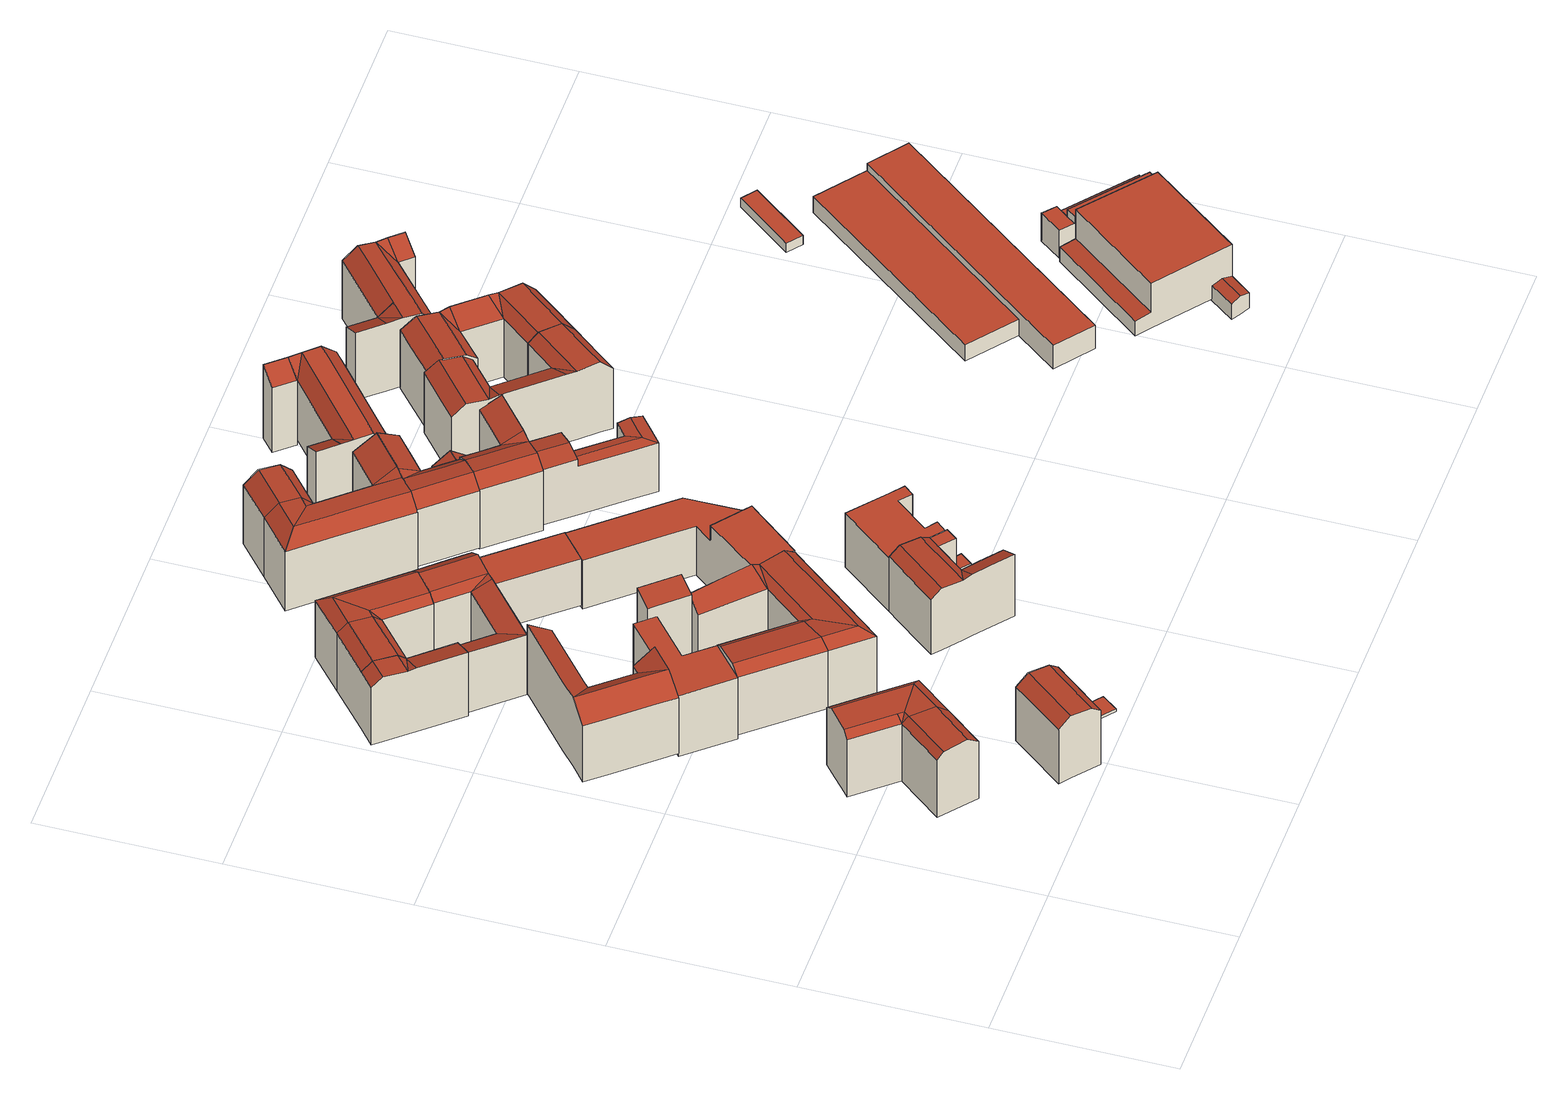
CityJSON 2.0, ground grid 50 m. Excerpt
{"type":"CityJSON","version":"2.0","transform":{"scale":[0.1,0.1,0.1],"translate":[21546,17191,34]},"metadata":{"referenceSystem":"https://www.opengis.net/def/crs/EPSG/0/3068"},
"CityObjects":{
"building1":{"type":"Building","attributes":{"description":"Wohnblock in geschlossener Bauweise","STRMIT_KOR":1081.13,"AREA_KOR":185,"STR_ERTR":24.31,"CO2_EINSP":15.17,"INVEST":92400,"ILEIST":26.4,"DENKMAL":0,"Kachel":"2100018000","LAND":"11-11","RBEZ":"0-0","KREIS":"00-00","GMDE":"007-007","STR":"01054-03542","HNR":"16-5","ADZ":"-","LFD":"001-001","FOLIE":"011","H_First_Min":59.58,"H_First_Max":60.2,"H_Trauf_Min":57.69,"H_Trauf_Max":59.58,"TexVersion":1,"EIG_KL_ST":1,"ANZ_LOC":1,"EIG_KL_PV":2,"GROUND_AREA":518.95,"function":"1231","measuredHeight":22.08,"storeysAboveGround":5},"address":[{"locality":"Berlin","thoroughfareNumber":"16","thoroughfareName":"Ebersstr."},{"locality":"Berlin","thoroughfareNumber":"5","thoroughfareName":"Prinz-Georg-Str."}],"geometry":[{"type":"MultiSurface","lod":"2","boundaries":[[[0,1,2,3,4,5,6,7]],[[5,4,3,2,8,9,10,11,12,13]],[[14,15,16,17]],[[18,19,20,21,22,23]],[[23,22,21,24,25,26]],[[27,14,25,24]],[[25,14,26]],[[26,14,17]],[[23,26,17,28]],[[18,23,28,29]],[[28,30,31,29]],[[17,16,30,28]],[[15,14,2,1]],[[13,12,11,20,19,18]],[[20,11,10,9,8,27,24,21]],[[15,1,0,7,6,31,30,16]],[[14,27,8,2]],[[18,29,5,13]],[[29,31,6,5]]],"semantics":{"surfaces":[{"type":"GroundSurface"},{"type":"RoofSurface"},{"type":"WallSurface"}],"values":[0,0,1,1,1,1,1,1,1,1,1,1,2,2,2,2,2,2,2]}}]},
"building2":{"type":"Building","attributes":{"description":"Wohngebäude mit Handel u. Dienstleistungen","STRMIT_KOR":1057.55,"AREA_KOR":272.3,"STR_ERTR":34.37,"CO2_EINSP":21.45,"INVEST":136150,"ILEIST":38.9,"DENKMAL":0,"Kachel":"2100018000","LAND":"11","RBEZ":"0","KREIS":"00","GMDE":"007","STR":"03542","HNR":"8","LFD":"001","FOLIE":"011","H_First_Min":61.2,"H_First_Max":61.2,"H_Trauf_Min":56.85,"H_Trauf_Max":56.85,"TexVersion":1,"EIG_KL_ST":1,"ANZ_LOC":1,"EIG_KL_PV":2,"GROUND_AREA":487.38,"function":"2121","measuredHeight":23.61,"storeysAboveGround":5},"address":[{"locality":"Berlin","thoroughfareNumber":"8","thoroughfareName":"Prinz-Georg-Str."}],"geometry":[{"type":"MultiSurface","lod":"2","boundaries":[[[32,33,34,35,36]],[[37,34,38,39,40,41,42,43]],[[34,33,44,40,39,38]],[[40,44,45,46,47,48,49]],[[50,51,52,53,54,55,56,57,58,59,60,61,62,63,64,65]],[[44,33,57,56]],[[32,36,59,58]],[[33,32,58,57]],[[47,46,54,53]],[[37,62,61,60,59,36,35,34]],[[62,37,43,42,41,65,64,63]],[[46,45,44,56,55,54]],[[47,53,52,51,50,65,41,40,49,48]]],"semantics":{"surfaces":[{"type":"RoofSurface"},{"type":"GroundSurface"},{"type":"WallSurface"}],"values":[0,0,0,0,1,2,2,2,2,2,2,2,2]}}]},
"building3":{"type":"Building","attributes":{"description":"Wohnblock in geschlossener Bauweise","STRMIT_KOR":1088.95,"AREA_KOR":96.22,"STR_ERTR":12.47,"CO2_EINSP":7.78,"INVEST":47950,"ILEIST":13.7,"DENKMAL":0,"Kachel":"2100018000","LAND":"11","RBEZ":"0","KREIS":"00","GMDE":"007","STR":"01054","HNR":"84","LFD":"001","FOLIE":"011","H_First_Min":39.76,"H_First_Max":60.13,"H_Trauf_Min":39.76,"H_Trauf_Max":59.42,"TexVersion":1,"EIG_KL_ST":1,"ANZ_LOC":1,"EIG_KL_PV":2,"GROUND_AREA":317.44,"function":"1231","measuredHeight":21.38,"storeysAboveGround":5},"address":[{"locality":"Berlin","thoroughfareNumber":"84","thoroughfareName":"Ebersstr."}],"geometry":[{"type":"MultiSurface","lod":"2","boundaries":[[[66,67,68,69]],[[67,70,71,68]],[[72,73,74,75,76,77]],[[78,71,70,79,80,81,82]],[[83,75,74,84,85,80,79,66,69,86,87]],[[72,77,88,89,78,82,90,91]],[[91,92,84,74,73,72]],[[66,79,70,67]],[[90,93,85,84,92,91]],[[82,81,80,85,93,90]],[[83,87,86,69,68,71,78,89,88,77,76,75]]],"semantics":{"surfaces":[{"type":"WallSurface"},{"type":"RoofSurface"},{"type":"GroundSurface"}],"values":[0,0,0,0,0,0,1,1,1,1,2]}}]},
"building4":{"type":"Building","attributes":{"description":"Wohnblock in geschlossener Bauweise","STRMIT_KOR":1076.85,"AREA_KOR":43.72,"STR_ERTR":5.64,"CO2_EINSP":3.51,"INVEST":22050,"ILEIST":6.3,"DENKMAL":0,"Kachel":"2100018000","LAND":"11","RBEZ":"0","KREIS":"00","GMDE":"007","STR":"03542","HNR":"7","LFD":"001","FOLIE":"011","H_First_Min":57.52,"H_First_Max":62.45,"H_Trauf_Min":57.52,"H_Trauf_Max":61.05,"TexVersion":1,"EIG_KL_ST":1,"ANZ_LOC":1,"EIG_KL_PV":2,"GROUND_AREA":387.5,"function":"1231","measuredHeight":25.91,"storeysAboveGround":6},"address":[{"locality":"Berlin","thoroughfareNumber":"7","thoroughfareName":"Prinz-Georg-Str."}],"geometry":[{"type":"MultiSurface","lod":"2","boundaries":[[[94,95,96,97,98,99,100,101,102,103,104]],[[105,106,107,108,109]],[[110,111,112,113,114,115,116,117]],[[116,115,94,104]],[[111,110,99,98]],[[98,97,96,113,112,111]],[[110,117,103,102,106,105,109]],[[115,114,95,94]],[[114,113,96,95]],[[117,116,104,103]],[[110,109,108,100,99]],[[107,106,102,101]],[[108,107,101,100]]],"semantics":{"surfaces":[{"type":"GroundSurface"},{"type":"RoofSurface"},{"type":"WallSurface"}],"values":[0,1,1,2,2,2,2,2,2,2,2,2,2]}}]},
"building5":{"type":"Building","attributes":{"description":"Wohngebäude mit Handel u. Dienstleistungen","STRMIT_KOR":1075.67,"AREA_KOR":194.86,"STR_ERTR":25.39,"CO2_EINSP":15.85,"INVEST":97650,"ILEIST":27.9,"DENKMAL":0,"Kachel":"2100018000","LAND":"11-11","RBEZ":"0-0","KREIS":"00-00","GMDE":"007-007","STR":"01268-00046","HNR":"52-9","ADZ":"-","LFD":"001-001","FOLIE":"011","H_First_Min":57.45,"H_First_Max":58,"H_Trauf_Min":55.47,"H_Trauf_Max":57.45,"TexVersion":1,"EIG_KL_ST":1,"ANZ_LOC":1,"EIG_KL_PV":2,"GROUND_AREA":700.43,"function":"2121","measuredHeight":22.13,"storeysAboveGround":5},"address":[{"locality":"Berlin","thoroughfareNumber":"52","thoroughfareName":"Feurigstr."},{"locality":"Berlin","thoroughfareNumber":"9","thoroughfareName":"Albertstr."}],"geometry":[{"type":"MultiSurface","lod":"2","boundaries":[[[118,119,120,121]],[[119,122,123,124,125,120]],[[126,127,128,129,124,123,130,131]],[[121,132,133,134,135,118]],[[136,137,135,137,138]],[[134,133,139,140,141,142,143,144,145,146]],[[147,143,142,148]],[[149,147,148,150]],[[126,151,152,127]],[[136,138,149]],[[151,149,150,152]],[[153,121,120,125,124,129,128,127,152,154]],[[142,141,140,139,133,132,121,153,154,152,150,148]],[[149,144,143,147]],[[145,144,149]],[[137,146,145,138]],[[135,134,146,137]],[[137,155,156,118,135]],[[136,157,155,137]],[[157,151,158]],[[159,155,157,158]],[[119,118,156,155,159]],[[159,160,130,123,122,119]],[[158,161,131,130,160,159]],[[151,126,131,161,158]],[[157,136,145,149,151]]],"semantics":{"surfaces":[{"type":"WallSurface"},{"type":"GroundSurface"},{"type":"RoofSurface"}],"values":[0,0,0,0,0,0,0,0,0,0,0,1,1,2,2,2,2,2,2,2,2,2,2,2,2,2]}}]},
"building6":{"type":"Building","attributes":{"description":"Wohnblock in geschlossener Bauweise","STRMIT_KOR":1070.85,"AREA_KOR":405.9,"STR_ERTR":52.32,"CO2_EINSP":32.64,"INVEST":203000,"ILEIST":58,"DENKMAL":0,"Kachel":"2100018000","LAND":"11-11-11","RBEZ":"0-0-0","KREIS":"00-00-00","GMDE":"007-007-007","STR":"01054-01054-03542","HNR":"15-15-6","ADZ":"A- -","LFD":"001-001-001","FOLIE":"011","H_First_Min":59.11,"H_First_Max":60.27,"H_Trauf_Min":57.58,"H_Trauf_Max":59.11,"TexVersion":1,"EIG_KL_ST":1,"ANZ_LOC":1,"EIG_KL_PV":2,"GROUND_AREA":885.43,"function":"1231","measuredHeight":22.45,"storeysAboveGround":6},"address":[{"locality":"Berlin","thoroughfareNumber":"15A","thoroughfareName":"Ebersstr."},{"locality":"Berlin","thoroughfareNumber":"15","thoroughfareName":"Ebersstr."},{"locality":"Berlin","thoroughfareNumber":"6","thoroughfareName":"Prinz-Georg-Str."}],"geometry":[{"type":"MultiSurface","lod":"2","boundaries":[[[162,163,164,165]],[[166,167,168,163,162]],[[169,170,171,168,167]],[[172,170,169,167,173]],[[174,172,173,166,162]],[[175,174,162,165]],[[176,177,178,179]],[[180,177,176]],[[172,181,182,180,176,170]],[[172,174,183,184,185,180,182,181]],[[174,175,186,187,188,185,184,183]],[[189,190,191,192,193,194,195,196,197]],[[198,199,200,201,202,203,204,205,195,194,193,192,191,206,207]],[[175,165,195,205]],[[170,176,206,191]],[[179,178,198,207]],[[176,179,207,206]],[[171,190,189,197,196,164,163,168]],[[175,205,204,203,202,188,187,186]],[[188,202,201,200,199,198,178,177,180,185]],[[165,164,196,195]],[[166,173,167]],[[171,170,191,190]]],"semantics":{"surfaces":[{"type":"RoofSurface"},{"type":"GroundSurface"},{"type":"WallSurface"}],"values":[0,0,0,0,0,0,0,0,0,0,0,1,1,2,2,2,2,2,2,2,2,2,2]}}]},
"building7":{"type":"Building","attributes":{"description":"Wohnblock in geschlossener Bauweise","STRMIT_KOR":1083.6,"AREA_KOR":62.08,"STR_ERTR":8.03,"CO2_EINSP":5,"INVEST":30800,"ILEIST":8.8,"DENKMAL":0,"Kachel":"2100018000","LAND":"11","RBEZ":"0","KREIS":"00","GMDE":"007","STR":"00046","HNR":"7","LFD":"001","FOLIE":"011","H_First_Min":57.65,"H_First_Max":58.32,"TexVersion":1,"EIG_KL_ST":1,"ANZ_LOC":1,"EIG_KL_PV":2,"H_Trauf_Min":55.57,"H_Trauf_Max":57.65,"GROUND_AREA":391.81,"function":"1231","measuredHeight":21.26,"storeysAboveGround":5},"address":[{"locality":"Berlin","thoroughfareNumber":"7","thoroughfareName":"Albertstr."}],"geometry":[{"type":"MultiSurface","lod":"2","boundaries":[[[208,209,210,211,212,213,214,215,216,217,218,219,220,221,222,223]],[[224,217,216,215,214,225,226,227]],[[220,219,228,229,230,231,232,233,208,223,222,221]],[[234,235,213,212]],[[236,234,212,211]],[[237,236,211,210]],[[235,225,214,213]],[[210,209,208,233,238,237]],[[224,239,228,219,218,217]],[[225,235,230,240,226]],[[230,235,231]],[[237,238,233,234,236]],[[235,234,233,232,231]],[[227,241,229,228,239,224]],[[226,240,230,229,241,227]]],"semantics":{"surfaces":[{"type":"GroundSurface"},{"type":"WallSurface"},{"type":"RoofSurface"}],"values":[0,1,1,1,1,1,1,1,1,2,2,2,2,2,2]}}]},
"building8":{"type":"Building","attributes":{"description":"Wohnblock in geschlossener Bauweise","STRMIT_KOR":1088.95,"AREA_KOR":88.52,"STR_ERTR":11.47,"CO2_EINSP":7.16,"INVEST":44450,"ILEIST":12.7,"Kachel":"2100018000","LAND":"11","DENKMAL":0,"RBEZ":"0","KREIS":"00","GMDE":"007","STR":"01054","HNR":"87","LFD":"001","FOLIE":"011","H_First_Min":57.25,"H_First_Max":59.54,"H_Trauf_Min":57.25,"H_Trauf_Max":58.91,"TexVersion":1,"EIG_KL_ST":1,"ANZ_LOC":1,"EIG_KL_PV":2,"GROUND_AREA":314.08,"function":"1231","measuredHeight":21.28,"storeysAboveGround":5},"address":[{"locality":"Berlin","thoroughfareNumber":"87","thoroughfareName":"Ebersstr."}],"geometry":[{"type":"MultiSurface","lod":"2","boundaries":[[[242,243,244,245]],[[246,247,248,249]],[[250,251,252,253]],[[254,250,253,255]],[[251,246,249,252]],[[245,256,248,247,257,242]],[[258,259,260,261,262,263,264,265]],[[254,255,266,267,263,262,268,269]],[[270,244,243,271,272,273,274,259,258,275,276,277]],[[273,272,247]],[[250,254,246,251]],[[242,257,247,272,271,243]],[[259,274,278,279,268,262,261,260]],[[274,273,280,281,269,268,279,278]],[[273,247,246,254,269,281,280]],[[263,267,266,255,253,252,249,248,256,245,244,270,277,276,275,258,265,264]]],"semantics":{"surfaces":[{"type":"WallSurface"},{"type":"RoofSurface"},{"type":"GroundSurface"}],"values":[0,0,0,0,0,0,0,0,0,1,1,1,1,1,1,2]}}]},
"building9":{"type":"Building","attributes":{"description":"Wohnblock in geschlossener Bauweise","STRMIT_KOR":1115.1,"AREA_KOR":39.36,"STR_ERTR":5.27,"CO2_EINSP":3.29,"INVEST":19600,"ILEIST":5.6,"DENKMAL":0,"Kachel":"2100018000","LAND":"11","RBEZ":"0","KREIS":"00","GMDE":"007","STR":"00046","HNR":"5","LFD":"001","FOLIE":"011","H_First_Min":53.23,"H_First_Max":53.23,"H_Trauf_Min":53.23,"H_Trauf_Max":53.23,"TexVersion":1,"EIG_KL_ST":1,"ANZ_LOC":1,"EIG_KL_PV":3,"GROUND_AREA":261.95,"function":"1231","measuredHeight":15.99,"storeysAboveGround":5},"address":[{"locality":"Berlin","thoroughfareNumber":"5","thoroughfareName":"Albertstr."}],"geometry":[{"type":"MultiSurface","lod":"2","boundaries":[[[282,283,284,285]],[[286,287,284,283]],[[288,286,283,282]],[[289,288,282,285]],[[287,289,285,284]],[[286,288,289,287]]],"semantics":{"surfaces":[{"type":"GroundSurface"},{"type":"WallSurface"},{"type":"RoofSurface"}],"values":[0,1,1,1,1,2]}}]},
"building10":{"type":"Building","attributes":{"description":"Wohnblock in geschlossener Bauweise","STRMIT_KOR":1118.6,"AREA_KOR":171.16,"STR_ERTR":22.94,"CO2_EINSP":14.32,"INVEST":85400,"ILEIST":24.4,"DENKMAL":0,"Kachel":"2100018000","LAND":"11-11-11","RBEZ":"0-0-0","KREIS":"00-00-00","GMDE":"007-007-007","STR":"01054-00046-00046","HNR":"14-1-3","ADZ":"- -","LFD":"001-001-001","FOLIE":"011","H_First_Min":53.15,"H_First_Max":58.17,"H_Trauf_Min":53.15,"H_Trauf_Max":58.17,"TexVersion":1,"EIG_KL_ST":1,"ANZ_LOC":1,"EIG_KL_PV":3,"GROUND_AREA":713.47,"function":"1231","measuredHeight":21.81,"storeysAboveGround":7},"address":[{"locality":"Berlin","thoroughfareNumber":"14","thoroughfareName":"Ebersstr."},{"locality":"Berlin","thoroughfareNumber":"1","thoroughfareName":"Albertstr."},{"locality":"Berlin","thoroughfareNumber":"3","thoroughfareName":"Albertstr."}],"geometry":[{"type":"MultiSurface","lod":"2","boundaries":[[[290,291,292,293]],[[294,295,296,297]],[[298,299,300,301]],[[302,303,304,305]],[[306,307,290,293,308,309]],[[303,296,295,298,301,310,304]],[[309,311,300,299,294,297,306]],[[292,291,312,313,302,305,314,315]],[[295,294,299,298]],[[291,290,307,306,297,296,303,302,313,312]],[[304,310,301,300,311,309,308,293,292,315,314,305]]],"semantics":{"surfaces":[{"type":"WallSurface"},{"type":"RoofSurface"},{"type":"GroundSurface"}],"values":[0,0,0,0,0,0,0,0,1,1,2]}}]},
"building11":{"type":"Building","attributes":{"description":"Wohnblock in geschlossener Bauweise","STRMIT_KOR":1111.3,"AREA_KOR":53.72,"STR_ERTR":7.16,"CO2_EINSP":4.47,"INVEST":26950,"ILEIST":7.7,"DENKMAL":0,"Kachel":"2100018000","LAND":"11","RBEZ":"0","KREIS":"00","GMDE":"007","STR":"01054","HNR":"88","LFD":"001","FOLIE":"011","H_First_Min":56.76,"H_First_Max":56.76,"H_Trauf_Min":56.76,"H_Trauf_Max":56.76,"TexVersion":1,"EIG_KL_ST":1,"ANZ_LOC":1,"EIG_KL_PV":3,"GROUND_AREA":288.25,"function":"1231","measuredHeight":18.47,"storeysAboveGround":5},"address":[{"locality":"Berlin","thoroughfareNumber":"88","thoroughfareName":"Ebersstr."}],"geometry":[{"type":"MultiSurface","lod":"2","boundaries":[[[316,317,318,319,320,321,322,323,324,325]],[[326,327,328,263,329,330,331,332,333,334]],[[319,318,327,326]],[[320,319,326,334]],[[323,322,332,331]],[[322,321,333,332]],[[316,325,329,263]],[[321,320,334,333]],[[263,328,327,318,317,316]],[[325,324,323,331,330,329]]],"semantics":{"surfaces":[{"type":"RoofSurface"},{"type":"GroundSurface"},{"type":"WallSurface"}],"values":[0,1,2,2,2,2,2,2,2,2]}}]},
"building12":{"type":"Building","attributes":{"Kachel":"2100018000","LAND":"11","RBEZ":"0","KREIS":"00","GMDE":"007","STR":"01054","HNR":"88","LFD":"002","FOLIE":"011","H_First_Min":41.83,"H_First_Max":41.83,"H_Trauf_Min":41.83,"H_Trauf_Max":41.83,"TexVersion":1,"EIG_KL_ST":0,"ANZ_LOC":1,"EIG_KL_PV":0,"function":"1744","roofType":"1000","measuredHeight":3.11},"address":[{"locality":"Berlin","thoroughfareNumber":"88","thoroughfareName":"Ebersstr."}],"geometry":[{"type":"MultiSurface","lod":"2","boundaries":[[[335,336,337,338,339,340]],[[341,342,336,335]],[[342,343,337,336]],[[343,344,338,337]],[[344,345,339,338]],[[345,346,340,339]],[[346,341,335,340]],[[346,345,344,343,342,341]]],"semantics":{"surfaces":[{"type":"GroundSurface"},{"type":"WallSurface"},{"type":"RoofSurface"}],"values":[0,1,1,1,1,1,1,2]}}]},
"building13":{"type":"Building","attributes":{"description":"Wohnblock in geschlossener Bauweise","STRMIT_KOR":1086.05,"AREA_KOR":261.8,"STR_ERTR":33.29,"CO2_EINSP":20.77,"INVEST":130900,"ILEIST":37.4,"DENKMAL":0,"Kachel":"2100018000","LAND":"11-11-11","RBEZ":"0-0-0","KREIS":"00-00-00","GMDE":"007-007-007","STR":"01268-00046-00046","HNR":"53-10-8","ADZ":"- -","LFD":"001-001-001","FOLIE":"011","H_First_Min":58.81,"H_First_Max":59.63,"H_Trauf_Min":55.58,"H_Trauf_Max":58.81,"TexVersion":1,"EIG_KL_ST":1,"ANZ_LOC":1,"EIG_KL_PV":2,"GROUND_AREA":743.47,"function":"1231","measuredHeight":24.23,"storeysAboveGround":5},"address":[{"locality":"Berlin","thoroughfareNumber":"53","thoroughfareName":"Feurigstr."},{"locality":"Berlin","thoroughfareNumber":"10","thoroughfareName":"Albertstr."},{"locality":"Berlin","thoroughfareNumber":"8","thoroughfareName":"Albertstr."}],"geometry":[{"type":"MultiSurface","lod":"2","boundaries":[[[347,348,349,350]],[[351,352,353,354]],[[355,356,357,358]],[[348,355,358,349]],[[352,359,360,353]],[[361,347,350,362]],[[363,364,365,366,351,354,367,368]],[[361,362,369,370,360,359,371,372]],[[357,356,373,374,375,364,363,376,377,378]],[[369,362,350,379,380,353,360,370]],[[376,363,368,367,354,353,380,379,350,349,358,357,378,377]],[[374,373,348]],[[381,347,382,383]],[[384,381,383,385]],[[351,384,385,352]],[[348,373,356,355]],[[385,371,359,352]],[[383,372,371,385]],[[382,347,361,372,383]],[[374,348,347,381,386,387]],[[375,374,387,386,381,384,388,389]],[[364,375,389,388,384,351,366,365]]],"semantics":{"surfaces":[{"type":"WallSurface"},{"type":"GroundSurface"},{"type":"RoofSurface"}],"values":[0,0,0,0,0,0,0,0,0,1,1,2,2,2,2,2,2,2,2,2,2,2]}}]},
"building14":{"type":"Building","attributes":{"Kachel":"2100018000","LAND":"11-11-11","RBEZ":"0-0-0","KREIS":"00-00-00","GMDE":"007-007-007","STR":"01054-01054-01054","HNR":"91-90-89","ADZ":"- -","LFD":"001-001-001","FOLIE":"011","H_First_Min":41.19,"H_First_Max":41.19,"H_Trauf_Min":41.19,"H_Trauf_Max":41.19,"TexVersion":1,"EIG_KL_ST":0,"ANZ_LOC":1,"EIG_KL_PV":0,"function":"1744","roofType":"1000","measuredHeight":2.76},"address":[{"locality":"Berlin","thoroughfareNumber":"91","thoroughfareName":"Ebersstr."},{"locality":"Berlin","thoroughfareNumber":"90","thoroughfareName":"Ebersstr."},{"locality":"Berlin","thoroughfareNumber":"89","thoroughfareName":"Ebersstr."}],"geometry":[{"type":"MultiSurface","lod":"2","boundaries":[[[390,391,392,393]],[[393,392,394,395]],[[392,391,396,394]],[[391,390,397,396]],[[390,393,395,397]],[[395,394,396,397]]],"semantics":{"surfaces":[{"type":"RoofSurface"},{"type":"WallSurface"},{"type":"GroundSurface"}],"values":[0,1,1,1,1,2]}}]},
"building15":{"type":"Building","attributes":{"description":"Wohnblock in geschlossener Bauweise","STRMIT_KOR":1076.4,"AREA_KOR":68.62,"STR_ERTR":8.93,"CO2_EINSP":5.58,"INVEST":34300,"ILEIST":9.8,"DENKMAL":0,"TexVersion":1,"EIG_KL_ST":1,"ANZ_LOC":1,"EIG_KL_PV":2,"Kachel":"2100018000","LAND":"11","RBEZ":"0","KREIS":"00","GMDE":"007","STR":"00046","HNR":"6","LFD":"001","FOLIE":"011","H_First_Min":54.11,"H_First_Max":59.73,"H_Trauf_Min":50.42,"H_Trauf_Max":58.82,"GROUND_AREA":331.06,"function":"1231","measuredHeight":23.27,"storeysAboveGround":5},"address":[{"locality":"Berlin","thoroughfareNumber":"6","thoroughfareName":"Albertstr."}],"geometry":[{"type":"MultiSurface","lod":"2","boundaries":[[[398,399,400,401]],[[402,403,404,405,406,407,408,409,410,411,412,413,414,415,416,417]],[[418,419,400,399]],[[410,420,418,399,398]],[[411,421,420,410,398,401]],[[422,423,407,406]],[[424,425,426,421,411,410,409]],[[414,427,428,429,430,417,416,415]],[[423,431,424,409,408,407]],[[401,400,419,421,426,432,433,427,414,413,412,411]],[[422,406,405,404,403,402,417,430,434,435,436,437]],[[420,421,419,418]],[[435,424,436]],[[427,433,438,439,434,430,429,428]],[[433,432,440,441,435,434,439,438]],[[432,426,425,424,435,441,440]],[[422,437,436,424,431,423]]],"semantics":{"surfaces":[{"type":"GroundSurface"},{"type":"WallSurface"},{"type":"RoofSurface"}],"values":[0,0,1,1,1,1,1,1,1,1,1,2,2,2,2,2,2]}}]},
"building16":{"type":"Building","attributes":{"description":"Wohnblock in geschlossener Bauweise","STRMIT_KOR":1030.3,"AREA_KOR":73.3,"STR_ERTR":9.06,"CO2_EINSP":5.66,"INVEST":36750,"ILEIST":10.5,"DENKMAL":0,"Kachel":"2100018000","LAND":"11","RBEZ":"0","KREIS":"00","GMDE":"007","STR":"00046","HNR":"4","LFD":"001","FOLIE":"011","TexVersion":1,"EIG_KL_ST":1,"ANZ_LOC":1,"EIG_KL_PV":2,"H_First_Min":54.11,"H_First_Max":59.73,"H_Trauf_Min":50.42,"H_Trauf_Max":58.88,"GROUND_AREA":335.86,"function":"1231","measuredHeight":23.27,"storeysAboveGround":5},"address":[{"locality":"Berlin","thoroughfareNumber":"4","thoroughfareName":"Albertstr."}],"geometry":[{"type":"MultiSurface","lod":"2","boundaries":[[[442,443,444,445,446,447,448,449,450,451,452,453,454,455,456,457,458,459]],[[460,461,452,451]],[[462,463,448,447]],[[464,462,447,446]],[[451,450,449,465,466,460]],[[467,468,465,449,448,463,469]],[[457,470,471,472,473,442,459,458]],[[443,442,473,474,475,467,469,464,446,445,444]],[[453,452,461,476,477,478,479,470,457,456,455,454]],[[478,477,465]],[[462,464,469,463]],[[460,466,465,477,476,461]],[[470,479,480,481,474,473,472,471]],[[479,478,482,483,475,474,481,480]],[[478,465,468,467,475,483,482]]],"semantics":{"surfaces":[{"type":"GroundSurface"},{"type":"WallSurface"},{"type":"RoofSurface"}],"values":[0,1,1,1,1,1,1,1,1,2,2,2,2,2,2]}}]},
"building17":{"type":"Building","attributes":{"description":"Wohnblock in geschlossener Bauweise","STRMIT_KOR":1012.78,"AREA_KOR":133.3,"STR_ERTR":16.29,"CO2_EINSP":10.15,"INVEST":66850,"ILEIST":19.1,"DENKMAL":0,"Kachel":"2100018000","LAND":"11","RBEZ":"0","KREIS":"00","GMDE":"007","STR":"00046","HNR":"2","LFD":"001","FOLIE":"011","H_First_Min":54.97,"H_First_Max":57.96,"H_Trauf_Min":54.29,"H_Trauf_Max":56.8,"TexVersion":1,"EIG_KL_ST":1,"ANZ_LOC":1,"EIG_KL_PV":2,"GROUND_AREA":262.37,"function":"1231","measuredHeight":20.24,"storeysAboveGround":6},"address":[{"locality":"Berlin","thoroughfareNumber":"2","thoroughfareName":"Albertstr."}],"geometry":[{"type":"MultiSurface","lod":"2","boundaries":[[[484,485,486,487,488,489,490,491,492,493,494,495,496]],[[497,498,496,495]],[[498,499,484,496]],[[500,501,494,493]],[[502,503,504,488,487,486]],[[499,505,502,486,485,484]],[[506,507,500,493,492,491]],[[488,504,508,509,510,506,491,490,489]],[[495,494,501,511,512,513,510,509,514,515,497]],[[507,512,511,501,500]],[[506,510,513,512,507]],[[499,498,516,517,505]],[[515,514,518,516,498,497]],[[505,517,516,504,503,502]],[[509,508,504,516,518,514]]],"semantics":{"surfaces":[{"type":"GroundSurface"},{"type":"WallSurface"},{"type":"RoofSurface"}],"values":[0,1,1,1,1,1,1,1,1,2,2,2,2,2,2]}}]},
"building18":{"type":"Building","attributes":{"description":"Gebäude für Gewerbe und Industrie (soweit nicht OS 1711-1798)","STRMIT_KOR":1097.55,"AREA_KOR":156.82,"STR_ERTR":20.35,"CO2_EINSP":12.7,"INVEST":78400,"ILEIST":22.4,"DENKMAL":0,"Kachel":"2100018000","LAND":"11","RBEZ":"0","KREIS":"00","GMDE":"007","STR":"01268","HNR":"54","LFD":"002","FOLIE":"011","TexVersion":1,"EIG_KL_ST":1,"ANZ_LOC":1,"EIG_KL_PV":2,"H_First_Min":59.43,"H_First_Max":59.65,"H_Trauf_Min":56.18,"H_Trauf_Max":59.58,"GROUND_AREA":525.88,"function":"1799","measuredHeight":25.58,"storeysAboveGround":5},"address":[{"locality":"Berlin","thoroughfareNumber":"54","thoroughfareName":"Feurigstr."}],"geometry":[{"type":"MultiSurface","lod":"2","boundaries":[[[519,520,521,522,523,524,525,526,527,528,529]],[[530,531,532,533,534,535,536,537,538,539,540]],[[541,542,524,528,527,543]],[[544,542,541,543,545]],[[525,544,545,526]],[[546,532,531,547]],[[548,549,546,547,550]],[[540,533,549,548,550,530]],[[528,524,542,549,533,540,548,541]],[[521,520,551,552,537,536,553,554]],[[523,542,524]],[[534,533,549]],[[544,525,524,542]],[[549,533,532,546]],[[523,555,556,534,549,542]],[[523,522,557,558,535,534,556,555]],[[522,521,554,553,536,535,558,557]],[[545,543,527,526]],[[550,547,531,530]],[[520,519,529,528,541,548,540,539,538,537,552,551]]],"semantics":{"surfaces":[{"type":"WallSurface"},{"type":"RoofSurface"},{"type":"GroundSurface"}],"values":[0,0,0,0,0,0,0,0,0,0,1,1,1,1,1,1,1,2,2,2]}}]},
"building19":{"type":"Building","attributes":{"description":"Wohnblock in geschlossener Bauweise","STRMIT_KOR":1087,"AREA_KOR":111.1,"STR_ERTR":14.39,"CO2_EINSP":8.98,"INVEST":55650,"ILEIST":15.9,"DENKMAL":0,"Kachel":"2100018000","LAND":"11","RBEZ":"0","KREIS":"00","GMDE":"007","STR":"01054","HNR":"12","ADZ":"A","LFD":"001","FOLIE":"011","H_First_Min":59.26,"H_First_Max":60.59,"H_Trauf_Min":57.07,"H_Trauf_Max":59.89,"TexVersion":1,"EIG_KL_ST":1,"ANZ_LOC":1,"EIG_KL_PV":2,"GROUND_AREA":552.94,"function":"1231","measuredHeight":24.04,"storeysAboveGround":5},"address":[{"locality":"Berlin","thoroughfareNumber":"12A","thoroughfareName":"Ebersstr."}],"geometry":[{"type":"MultiSurface","lod":"2","boundaries":[[[559,560,561,562]],[[563,562,561]],[[564,560,559]],[[565,566,567,568,569,570]],[[571,572,563,567,566,565]],[[573,562,563,572,571]],[[574,575,564,559,576]],[[577,578,579,564,575,574]],[[580,581,582,579,578,577]],[[583,584,585,586,587,588,589,590,591,592,593,594,595,596,597,598,599,600,601,602]],[[597,596,595,582,581,580]],[[570,586,585,584,583,573,571,565]],[[576,600,599,598,597,580,577,574]],[[591,590,589,588,568,567,563,561,560,564,579,582,595,594,593,592]],[[559,562,602,601]],[[562,573,583,602]],[[576,559,601,600]],[[570,569,568,588,587,586]]],"semantics":{"surfaces":[{"type":"RoofSurface"},{"type":"GroundSurface"},{"type":"WallSurface"}],"values":[0,0,0,0,0,0,0,0,0,1,2,2,2,2,2,2,2,2]}}]},
"building20":{"type":"Building","attributes":{"description":"Wohnblock in geschlossener Bauweise","STRMIT_KOR":1058.58,"AREA_KOR":120.2,"STR_ERTR":15.29,"CO2_EINSP":9.55,"INVEST":60200,"ILEIST":17.2,"DENKMAL":0,"Kachel":"2100018000","LAND":"11","RBEZ":"0","KREIS":"00","GMDE":"007","STR":"01054","HNR":"12","LFD":"001","FOLIE":"011","TexVersion":1,"EIG_KL_ST":1,"ANZ_LOC":1,"EIG_KL_PV":2,"H_First_Min":59.34,"H_First_Max":60.61,"H_Trauf_Min":57.08,"H_Trauf_Max":59.9,"GROUND_AREA":526.95,"function":"1231","measuredHeight":23.46,"storeysAboveGround":5},"address":[{"locality":"Berlin","thoroughfareNumber":"12","thoroughfareName":"Ebersstr."}],"geometry":[{"type":"MultiSurface","lod":"2","boundaries":[[[603,604,605,606,607,608,609,610,611,612,613,614,615,616,617,618,619,620,621,622]],[[623,624,611,610]],[[624,625,612,611]],[[626,623,610,609]],[[617,616,615,627,628,629]],[[627,615,614,613,612,625,630,631]],[[632,633,570,606,605,604]],[[626,609,608,607,606,570,565,634]],[[620,619,618,617,629,635,636,637,638,639,640,632,604,603,622,621]],[[640,641,565,570,633,632]],[[639,642,634,565,641,640]],[[623,626,634,642,639]],[[623,638,637,624]],[[636,624,637]],[[639,638,623]],[[629,628,627,631,643,635]],[[635,643,631,630,644,636]],[[644,630,625,624,636]]],"semantics":{"surfaces":[{"type":"GroundSurface"},{"type":"WallSurface"},{"type":"RoofSurface"}],"values":[0,1,1,1,1,1,1,1,1,2,2,2,2,2,2,2,2,2]}}]},
"building21":{"type":"Building","attributes":{"description":"Wohnblock in geschlossener Bauweise","LFD":"001","FOLIE":"011","H_First_Min":60.37,"H_First_Max":60.95,"H_Trauf_Min":57.43,"H_Trauf_Max":60.37,"TexVersion":1,"EIG_KL_ST":1,"ANZ_LOC":1,"EIG_KL_PV":3,"STRMIT_KOR":1080.1,"AREA_KOR":143.58,"STR_ERTR":18.62,"CO2_EINSP":11.62,"INVEST":71750,"ILEIST":20.5,"DENKMAL":0,"GROUND_AREA":440.63,"Kachel":"2100018000","LAND":"11","RBEZ":"0","KREIS":"00","GMDE":"007","STR":"01054","HNR":"11","function":"1231","measuredHeight":23.44,"storeysAboveGround":5},"address":[{"locality":"Berlin","thoroughfareNumber":"11","thoroughfareName":"Ebersstr."}],"geometry":[{"type":"MultiSurface","lod":"2","boundaries":[[[645,646,647,648]],[[649,645,648,650]],[[651,652,653]],[[654,652,655,656]],[[657,654,656,658]],[[646,659,660,661,662,647]],[[663,664,655,652,665,666]],[[667,661,660,668,669,670,657,658,671,672]],[[663,666,673,674,675,649,650,676,677,678]],[[645,649,675,646]],[[669,651,653,652]],[[669,652,670]],[[674,646,675]],[[654,657,670,652]],[[666,665,652,651,679,673]],[[669,668,680,681,674,673,679,651]],[[668,660,659,646,674,681,680]],[[678,677,676,650,648,647,662,682,683,655,664,663]],[[656,655,683,682,662,661,667,672,671,658]]],"semantics":{"surfaces":[{"type":"WallSurface"},{"type":"RoofSurface"},{"type":"GroundSurface"}],"values":[0,0,0,0,0,0,0,0,0,1,1,1,1,1,1,1,1,2,2]}}]},
"building22":{"type":"Building","attributes":{"description":"Werkstatt","STRMIT_KOR":1094.8,"AREA_KOR":592,"STR_ERTR":77.8,"CO2_EINSP":48.55,"INVEST":296100,"ILEIST":84.6,"DENKMAL":0,"Kachel":"2100018000","LAND":"11","RBEZ":"0","KREIS":"00","GMDE":"007","STR":"04516","HNR":"12","LFD":"021","FOLIE":"011","H_First_Min":46.87,"H_First_Max":49.39,"H_Trauf_Min":46.87,"H_Trauf_Max":49.39,"TexVersion":1,"EIG_KL_ST":1,"ANZ_LOC":1,"EIG_KL_PV":3,"GROUND_AREA":2103.85,"function":"1721","measuredHeight":8.03,"storeysAboveGround":2},"address":[{"locality":"Berlin","thoroughfareNumber":"12","thoroughfareName":"Torgauer Str."}],"geometry":[{"type":"MultiSurface","lod":"2","boundaries":[[[684,685,686,687]],[[688,689,690,691,692]],[[693,694,695,696,697,698,699]],[[686,685,697,696]],[[687,686,696,695]],[[688,692,693,699]],[[692,691,694,693]],[[688,699,698,697,685,684,689]],[[694,691,690,689,684,687,695]]],"semantics":{"surfaces":[{"type":"RoofSurface"},{"type":"GroundSurface"},{"type":"WallSurface"}],"values":[0,0,1,2,2,2,2,2,2]}}]},
"building23":{"type":"Building","attributes":{"Kachel":"2100018000","LAND":"11","RBEZ":"0","KREIS":"00","GMDE":"007","STR":"04516","HNR":"12","LFD":"003","FOLIE":"011","H_First_Min":45.59,"H_First_Max":55.64,"H_Trauf_Min":44.9,"H_Trauf_Max":55.64,"TexVersion":1,"EIG_KL_ST":1,"ANZ_LOC":1,"DENKMALART":"Gesamtanlage","EIG_KL_PV":0,"function":"1721","measuredHeight":15.48},"address":[{"locality":"Berlin","thoroughfareNumber":"12","thoroughfareName":"Torgauer Str."}],"geometry":[{"type":"MultiSurface","lod":"2","boundaries":[[[700,701,702,703,704,705]],[[706,707,708,709,710,711]],[[712,713,714,715,716,717,718]],[[719,720,721,722,718,717,716]],[[723,724,703,702]],[[725,726,700,705]],[[727,728,729,730]],[[725,705,704,703,724,729,728]],[[726,727,730,723,702,701,700]],[[731,732,710,709]],[[733,734,707,706]],[[734,735,731,709,708,707]],[[732,736,733,706,711,710]],[[737,738,739,740,741]],[[742,738,737,743]],[[744,719,716,715]],[[720,737,741,721]],[[722,740,739,745,713,712,718]],[[715,714,713,745,742,743,744]],[[723,730,729,724]],[[725,728,727,726]],[[735,736,732,731]],[[734,733,736,735]],[[739,738,742,745]],[[722,721,741,740]],[[719,744,743,737,720]]],"semantics":{"surfaces":[{"type":"GroundSurface"},{"type":"WallSurface"},{"type":"RoofSurface"}],"values":[0,0,0,1,1,1,1,1,1,1,1,1,1,1,1,1,1,1,1,2,2,2,2,2,2,2]}}]},
"building24":{"type":"Building","attributes":{"Kachel":"2100018000","LAND":"11","RBEZ":"0","KREIS":"00","GMDE":"007","STR":"04516","HNR":"12","LFD":"010","FOLIE":"011","H_First_Min":44.39,"H_First_Max":44.39,"H_Trauf_Min":44.39,"H_Trauf_Max":44.39,"TexVersion":1,"EIG_KL_ST":0,"ANZ_LOC":1,"EIG_KL_PV":0,"function":"1744","roofType":"1000","measuredHeight":3.12},"address":[{"locality":"Berlin","thoroughfareNumber":"12","thoroughfareName":"Torgauer Str."}],"geometry":[{"type":"MultiSurface","lod":"2","boundaries":[[[746,747,748,749]],[[750,751,747,746]],[[751,752,748,747]],[[752,753,749,748]],[[753,750,746,749]],[[753,752,751,750]]],"semantics":{"surfaces":[{"type":"GroundSurface"},{"type":"WallSurface"},{"type":"RoofSurface"}],"values":[0,1,1,1,1,2]}}]}
},
"vertices":[
[165,324,41],[150,336,41],[250,460,41],[263,446,41],[311,389,41],[332,364,41],[246,258,41],[221,279,41],[155,572,41],[169,585,41],[227,635,41],[252,656,41],[332,562,41],[414,466,41],[250,460,237],[150,336,237],[165,324,256],[263,446,256],[414,466,237],[332,562,237],[252,656,237],[227,635,262],[312,537,262],[372,466,262],[169,585,256],[262,475,256],[275,461,256],[155,572,237],[311,389,262],[332,364,237],[221,279,262],[246,258,237],
[261,1164,228],[241,1147,228],[232,1062,272],[279,1103,272],[299,1120,272],[185,1022,228],[194,1107,272],[106,1210,272],[63,1260,272],[16,1220,228],[59,1169,228],[147,1066,228],[153,1250,228],[173,1267,228],[324,1397,228],[282,1448,272],[130,1318,272],[110,1301,272],[63,1260,36],[110,1301,36],[130,1318,36],[282,1448,36],[324,1397,36],[173,1267,36],[153,1250,36],[241,1147,36],[261,1164,36],[299,1120,36],[279,1103,36],[232,1062,36],[185,1022,36],[147,1066,36],[59,1169,36],[16,1220,36],
[674,65,58],[641,21,58],[641,21,48],[674,65,48],[533,107,58],[533,107,48],[349,81,233],[433,186,233],[467,229,233],[467,229,48],[433,186,48],[349,81,48],[448,1,48],[567,150,58],[567,150,233],[533,107,233],[448,1,233],[497,206,48],[497,206,261],[546,167,254],[567,150,48],[546,167,48],[378,58,48],[427,18,48],[427,18,254],[378,58,261],[462,163,261],[511,124,254],
[387,984,25],[290,900,25],[185,1022,25],[283,1106,25],[400,1207,25],[426,1178,25],[476,1221,25],[556,1130,25],[506,1087,25],[443,1159,25],[325,1057,25],[443,1159,271],[506,1087,271],[556,1130,285],[476,1221,285],[426,1178,271],[426,1178,235],[400,1207,235],[283,1106,235],[185,1022,235],[290,900,235],[387,984,235],[325,1057,235],[443,1159,235],
[167,1910,215],[266,1996,215],[266,1996,19],[167,1910,19],[347,1902,215],[439,1795,215],[439,1795,19],[347,1902,19],[340,1710,215],[340,1710,19],[358,1726,19],[414,1774,19],[414,1774,240],[358,1726,235],[53,1810,19],[5,1769,19],[5,1769,215],[53,1810,215],[118,1735,235],[74,1786,240],[118,1735,234],[26,1744,19],[70,1693,19],[85,1675,19],[176,1569,19],[176,1569,238],[85,1675,238],[70,1693,234],[26,1744,240],[225,1611,215],[225,1611,19],[133,1717,215],[133,1717,19],[248,1817,215],[248,1817,19],[189,1886,19],[232,1835,19],[189,1886,240],[180,1895,230],[232,1835,235],[250,1850,235],[263,1950,240],[322,1881,240],[266,1832,235],
[469,738,259],[313,920,259],[290,900,236],[449,713,236],[487,761,256],[518,798,251],[370,970,251],[526,809,242],[531,816,236],[387,984,236],[532,781,251],[517,798,251],[534,662,259],[535,613,236],[619,924,236],[664,980,263],[518,1098,263],[477,1062,236],[682,966,251],[546,799,251],[635,908,251],[597,739,259],[689,855,259],[741,919,259],[617,715,236],[712,832,236],[766,899,236],[370,970,38],[387,984,38],[531,816,38],[518,798,38],[517,798,38],[469,738,38],[449,713,38],[290,900,38],[313,920,38],[518,1098,38],[664,980,38],[682,966,38],[741,919,38],[766,899,38],[712,832,38],[617,715,38],[535,613,38],[619,924,38],[477,1062,38],
[281,1448,31],[243,1492,31],[176,1569,31],[218,1605,31],[285,1528,31],[409,1635,31],[341,1712,31],[359,1726,31],[409,1770,31],[439,1795,31],[507,1718,31],[546,1674,31],[516,1649,31],[466,1606,31],[448,1591,31],[323,1483,31],[439,1795,216],[341,1712,216],[359,1726,236],[409,1770,243],[546,1674,216],[516,1649,243],[466,1606,236],[448,1591,237],[323,1483,237],[281,1448,237],[285,1528,216],[409,1635,216],[218,1605,216],[176,1569,237],[243,1492,237],[507,1718,216],[427,1650,236],[477,1693,243],
[932,406,232],[902,367,254],[902,367,43],[932,406,43],[895,564,232],[832,485,232],[832,485,43],[895,564,43],[960,561,232],[937,531,232],[937,531,43],[960,561,43],[920,594,232],[920,594,43],[875,451,43],[875,451,232],[706,524,43],[706,524,232],[736,562,232],[800,641,232],[824,671,232],[824,671,43],[800,641,43],[736,562,43],[898,611,43],[849,651,43],[849,651,255],[898,611,249],[846,412,43],[846,412,254],[802,447,254],[780,464,249],[730,504,255],[730,504,43],[780,464,43],[802,447,43],[761,542,255],[824,621,255],[811,502,249],[874,581,249],
[545,1674,32],[708,1482,32],[629,1414,32],[466,1606,32],[708,1482,192],[629,1414,192],[545,1674,192],[466,1606,192],
[626,1409,191],[707,1482,191],[707,1482,24],[626,1409,24],[789,1127,242],[888,1049,242],[888,1049,191],[789,1127,191],[765,899,242],[672,974,242],[672,974,24],[765,899,24],[916,1238,191],[917,1085,191],[917,1085,24],[916,1238,24],[827,1175,191],[776,1235,191],[776,1235,24],[827,1175,24],[888,1049,24],[789,1127,24],[843,1322,191],[894,1263,191],[894,1263,24],[843,1322,24],
[824,671,228],[927,588,228],[957,564,228],[983,594,228],[952,618,228],[1027,711,228],[1060,683,228],[1083,710,228],[1048,738,228],[946,823,228],[983,594,43],[957,564,43],[927,588,43],[946,823,43],[1048,738,43],[1083,710,43],[1060,683,43],[1027,711,43],[952,618,43],
[957,564,47],[983,594,47],[985,596,47],[1042,550,47],[1016,516,47],[960,562,47],[957,564,78],[983,594,78],[985,596,78],[1042,550,78],[1016,516,78],[960,562,78],
[598,2105,216],[704,1982,216],[704,1982,14],[598,2105,14],[409,2119,216],[511,2206,216],[511,2206,14],[409,2119,14],[805,2066,216],[848,2017,256],[848,2017,14],[805,2066,14],[610,2291,216],[610,2291,14],[698,2190,216],[698,2190,14],[644,1846,14],[644,1846,216],[602,1896,216],[497,2018,216],[497,2018,14],[602,1896,14],[676,2215,14],[638,2260,14],[638,2260,252],[676,2215,248],[747,1932,256],[722,1911,248],[676,1873,252],[676,1873,14],[722,1911,14],[747,1932,14],[577,2130,14],[538,2175,14],[552,2108,248],[589,2115,229],[577,2130,248],[468,2115,252],[538,2175,252],[573,2083,248],[679,1961,248],[528,2045,252],[633,1923,252],
[1050,737,72],[1082,779,72],[1063,796,72],[1028,755,72],[1063,796,44],[1028,755,44],[1082,779,44],[1050,737,44],
[818,1838,25],[866,1878,25],[898,1840,25],[851,1799,25],[674,1872,29],[716,1907,29],[741,1927,29],[790,1968,29],[848,2017,29],[888,1970,29],[829,1921,29],[781,1881,29],[818,1838,29],[851,1799,29],[826,1778,29],[785,1743,29],[755,1718,29],[722,1756,29],[684,1800,29],[644,1847,29],[866,1878,164],[898,1840,201],[818,1838,164],[851,1799,201],[848,2017,257],[888,1970,225],[781,1881,225],[818,1838,225],[851,1799,225],[755,1718,225],[722,1756,225],[684,1800,225],[644,1847,225],[829,1921,225],[826,1778,248],[785,1743,256],[674,1872,256],[716,1907,248],[741,1927,257],[790,1968,257],[752,1781,256],[714,1825,256],[793,1817,248],[756,1860,248],
[755,1718,25],[785,1743,25],[827,1779,25],[853,1801,25],[897,1839,25],[930,1801,25],[885,1763,25],[925,1716,25],[971,1754,25],[1032,1806,25],[1072,1759,25],[1011,1708,25],[965,1669,25],[939,1647,25],[897,1612,25],[867,1587,25],[827,1634,25],[788,1680,25],[1032,1806,229],[1072,1759,257],[930,1801,164],[885,1763,164],[897,1839,201],[925,1716,229],[971,1754,229],[853,1801,229],[885,1763,229],[853,1801,201],[867,1587,229],[827,1634,229],[788,1680,229],[755,1718,229],[785,1743,257],[827,1779,249],[1011,1708,257],[965,1669,257],[939,1647,249],[897,1612,257],[857,1659,257],[817,1705,257],[899,1694,249],[859,1741,249],
[1113,1471,37],[1135,1444,37],[1157,1418,37],[1119,1386,37],[1075,1350,37],[1031,1402,37],[934,1518,37],[872,1590,37],[913,1625,37],[953,1660,37],[1015,1587,37],[977,1555,37],[1075,1439,37],[977,1555,203],[1075,1439,203],[1113,1471,203],[953,1660,228],[1015,1587,228],[1157,1418,203],[1119,1386,203],[1075,1350,203],[1135,1444,210],[872,1590,228],[913,1625,240],[1031,1402,203],[934,1518,203],[934,1518,228],[977,1555,239],[974,1553,240],[955,1536,234],[955,1536,210],[974,1553,204],[1075,1394,210],[1097,1413,210],[1053,1421,210],
[843,2023,19],[870,1991,19],[870,1991,222],[843,2023,257],[807,2064,256],[785,2090,254],[740,2141,254],[740,2141,1],[785,2090,1],[785,2090,19],[807,2064,19],[1048,2309,1],[1003,2361,1],[1003,2361,254],[1048,2309,254],[1071,2282,256],[1106,2241,257],[1133,2210,222],[1133,2210,19],[1106,2241,19],[1071,2282,19],[1048,2309,19],[829,2127,19],[829,2127,222],[829,2127,1],[784,2178,222],[784,2178,1],[960,2324,222],[960,2324,1],[1004,2273,19],[1004,2273,222],[1004,2273,1],[915,2028,19],[1090,2174,19],[1090,2174,222],[915,2028,222],[851,2100,256],[1027,2246,256],[887,2059,257],[1063,2205,257],
[1116,1805,231],[1068,1764,259],[1187,1626,259],[1228,1677,231],[1206,1604,259],[1050,1785,253],[1354,1689,266],[1288,1607,266],[1248,1557,266],[1271,1530,231],[1311,1580,231],[1377,1662,231],[1314,1738,259],[1247,1655,259],[1295,1760,231],[1182,1897,253],[1098,1826,253],[1199,1876,231],[1142,1945,261],[1057,1873,261],[1009,1832,261],[1117,1976,231],[1031,1903,231],[982,1862,231],[1295,1760,25],[1314,1738,25],[1354,1689,25],[1377,1662,25],[1311,1580,25],[1271,1530,25],[1248,1557,25],[1206,1604,25],[1187,1626,25],[1068,1764,25],[1050,1785,25],[1009,1832,25],[982,1862,25],[1031,1903,25],[1117,1976,25],[1142,1945,25],[1182,1897,25],[1199,1876,25],[1116,1805,25],[1228,1677,25],
[1464,1826,32],[1487,1800,32],[1444,1746,32],[1377,1662,32],[1354,1689,32],[1312,1739,32],[1294,1760,32],[1360,1844,32],[1284,1933,32],[1206,1864,32],[1187,1886,32],[1147,1934,32],[1118,1967,32],[1196,2035,32],[1246,2079,32],[1275,2046,32],[1316,1998,32],[1334,1977,32],[1403,1897,32],[1421,1876,32],[1360,1844,231],[1284,1933,231],[1206,1864,231],[1294,1760,231],[1118,1967,231],[1196,2035,231],[1246,2079,231],[1187,1886,253],[1147,1934,262],[1487,1800,231],[1444,1746,231],[1312,1739,259],[1275,2046,262],[1316,1998,253],[1334,1977,261],[1403,1897,261],[1421,1876,259],[1464,1826,266],[1421,1773,266],[1379,1822,259],[1225,2001,262],[1265,1954,253],
[1506,2120,234],[1475,2155,234],[1475,2155,35],[1506,2120,35],[1552,2160,267],[1552,2160,35],[1297,2113,270],[1270,2145,234],[1297,2113,269],[1214,2210,234],[1270,2145,35],[1214,2210,35],[1168,2170,267],[1168,2170,35],[1353,2049,234],[1307,2008,234],[1307,2008,35],[1353,2049,35],[1440,2290,35],[1393,2250,35],[1393,2250,234],[1440,2290,234],[1286,2033,35],[1286,2033,264],[1251,2074,270],[1223,2106,267],[1223,2106,35],[1251,2074,35],[1467,2258,270],[1500,2221,264],[1521,2196,267],[1521,2196,35],[1500,2221,35],[1467,2258,35],[1421,2218,270],[1332,2073,264],[1453,2180,264],[1332,2073,35],[1297,2113,35],
[2244,1169,129],[2115,1269,129],[1714,748,129],[1843,648,129],[2345,1091,154],[2244,1169,154],[1843,648,154],[1752,530,154],[1853,452,154],[1853,452,74],[1752,530,74],[1843,648,74],[1714,748,74],[2115,1269,74],[2244,1169,74],[2345,1091,74],
[2171,193,62],[1978,344,62],[1939,374,62],[2140,634,62],[2177,603,62],[2367,448,62],[2071,163,57],[2124,233,57],[2148,213,57],[2171,194,57],[2125,134,57],[2098,148,57],[2384,474,73],[2365,449,73],[2175,606,73],[2140,635,73],[2187,696,73],[2222,667,73],[2412,511,73],[2187,696,168],[2222,667,168],[2222,667,147],[2412,511,147],[1939,374,112],[2140,634,112],[2367,448,216],[2171,193,216],[1978,344,216],[2177,603,216],[2177,603,116],[1978,344,116],[2171,194,109],[2125,134,109],[2071,163,109],[2124,233,109],[2148,213,118],[2098,148,118],[2194,631,168],[2194,631,193],[2384,474,193],[2384,474,147],[2194,631,147],[2175,606,193],[2175,606,168],[2140,635,168],[2365,449,193],
[1958,1291,73],[2081,1449,73],[2121,1418,73],[1998,1260,73],[1958,1291,104],[2081,1449,104],[2121,1418,104],[1998,1260,104]
]}
